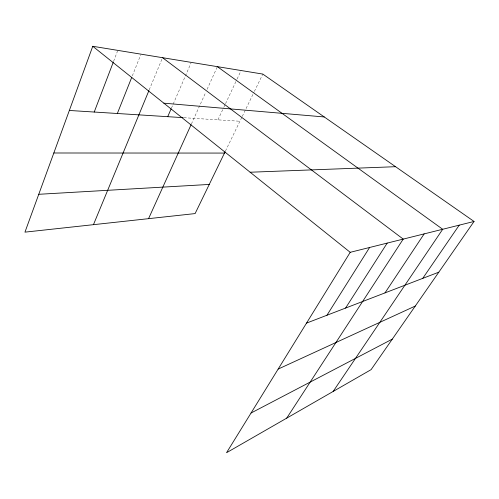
<?xml version="1.0" encoding="UTF-8"?>
<svg xmlns="http://www.w3.org/2000/svg" width="499" height="499" viewBox="0 0 499 499"><rect width="100%" height="100%" fill="white"/><g stroke="black" fill="none" stroke-linecap="round" stroke-linejoin="round"><path stroke-width="0.37" stroke-dasharray="2.5 1.87" d="M113.635 61.258L117.521 51.098M132.335 75.873L140.699 54.89M149.226 89.845L162.237 58.402M171.45 108.108L190.986 63.105M191.423 123.958L205.825 92.14M207.11 89.309L217.364 66.648M217.932 119.854L223.558 107.878M223.889 107.173L225.211 104.353M225.542 103.649L236.794 79.69M237.125 78.985L241.098 70.527M225.461 151.022L241.934 117.078M242.264 116.386L254.047 92.109M254.384 91.417L262.798 74.077M183.938 117.708L239.913 121.245"/><path stroke-width="0.75" d="M474.05 221.456L350.211 252.313L226.54 452.718L371.094 369.647L474.05 221.456L262.798 74.077L92.758 46.282L24.95 232.147L195.109 213.584L225.13 151.702M94.224 112.038L113.36 61.982M117.34 113.498L131.761 77.32M93.45 224.675L148.933 90.562M167.726 116.679L171.138 108.826M148.559 218.662L191.105 124.663M326.951 315.243L369.603 247.479M345.564 308.076L387.193 243.1M286.707 418.143L403.217 239.102L162.531 57.684M384.979 292.901L424.156 233.888M333.151 391.447L442.694 229.272L217.364 66.648M422.74 278.361L459.223 225.149M251.034 413.029L392.289 339.139M278.155 369.079L415.287 306.043M306.523 323.103L438.814 272.173M38.76 194.298L209.249 184.437M250.142 172.23L395.564 166.697M53.83 152.993L224.469 153.074M69.342 110.466L183.164 117.658M163.859 103.181L324.263 116.959M92.758 46.282L350.211 252.313"/></g></svg>
